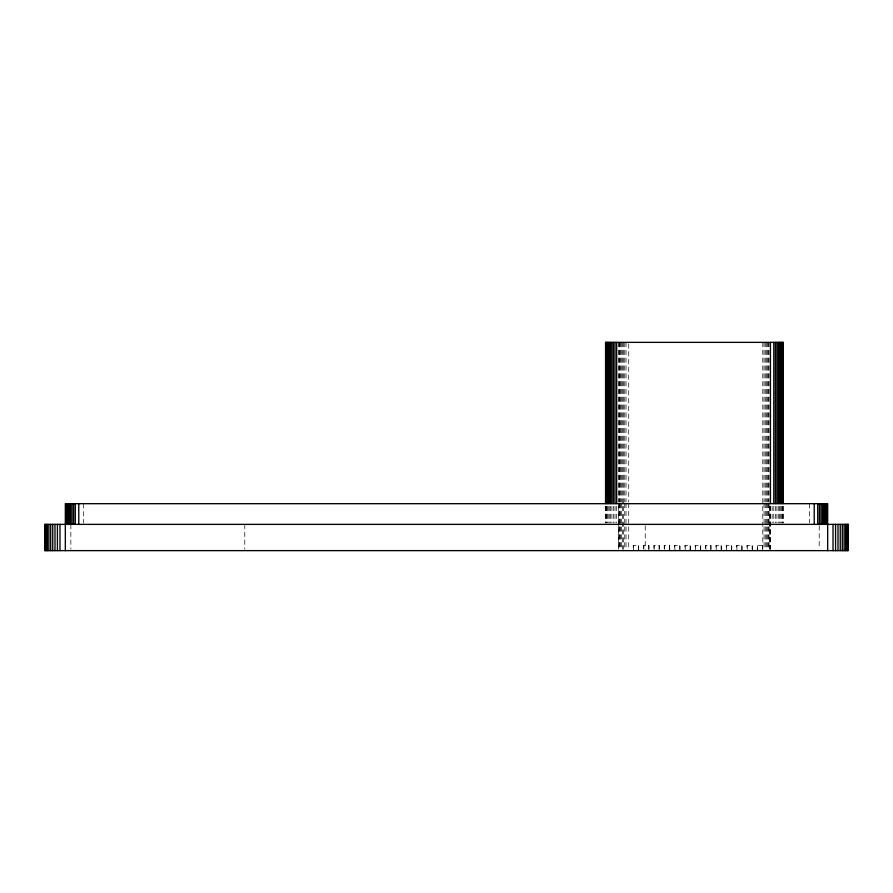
<?xml version="1.0" encoding="UTF-8"?>
<svg xmlns="http://www.w3.org/2000/svg" width="893" height="893" viewBox="0 0 893 893"><rect width="100%" height="100%" fill="white"/><g stroke="black" fill="none" stroke-linecap="round" stroke-linejoin="round"><path stroke-width="0.67" stroke-dasharray="4.46 3.35" d="M762.778 545.467L757.286 545.467L757.286 550.635M819.216 525.731L819.216 548.86M809.571 503.685L809.571 522.985M783.25 506.309L783.25 522.974M782.927 506.309L782.927 522.974M782.38 506.309L782.38 522.974M781.632 506.309L781.632 522.974M780.694 506.309L780.694 522.974M779.578 506.309L779.578 522.974M778.305 506.309L778.305 522.974M776.899 506.309L776.899 522.974M775.381 506.309L775.381 522.974M773.784 506.309L773.784 522.974M772.121 506.309L772.121 522.974M770.346 506.208L770.346 549.24M770.09 506.208L770.09 549.24M769.654 506.208L769.654 549.24M769.052 342.365L769.052 502.033M769.052 503.429L769.052 549.24M768.304 342.365L768.304 502.033M768.304 503.429L768.304 549.24M767.411 342.365L767.411 502.033M767.411 503.429L767.411 549.24M766.395 342.365L766.395 502.033M766.395 503.429L766.395 549.24M765.268 342.365L765.268 502.033M765.268 503.429L765.268 549.24M764.051 342.365L764.051 502.033M764.051 503.429L764.051 549.24M762.778 342.365L762.778 549.34M762.455 545.467L762.455 549.34M757.61 545.467L757.61 549.34M752.431 550.635L752.431 545.467L746.939 545.467L746.939 549.34M752.118 545.467L752.118 549.34M747.262 545.467L747.262 549.34M742.094 550.635L742.094 545.467L736.602 545.467L736.602 549.34M741.77 545.467L741.77 550.635M736.926 545.467L736.926 550.635M731.758 550.635L731.758 545.467L726.266 545.467L726.266 549.34M731.434 545.467L731.434 550.635M726.578 545.467L726.578 550.635M721.41 550.635L721.41 545.467L715.918 545.467L715.918 550.635M721.086 545.467L721.086 549.34M716.242 545.467L716.242 550.635M711.074 549.34L711.074 545.467L705.582 545.467L705.582 549.34M710.75 545.467L710.75 550.635M705.905 545.467L705.905 549.34M700.726 550.635L700.726 545.467L695.234 545.467L695.234 549.34M700.413 545.467L700.413 550.635M695.558 545.467L695.558 550.635M690.389 550.635L690.389 545.467L684.898 545.467L684.898 550.635M690.066 545.467L690.066 550.635M685.221 545.467L685.221 550.635M680.053 550.635L680.053 545.467L674.561 545.467L674.561 550.635M679.729 545.467L679.729 549.34M674.874 545.467L674.874 550.635M669.705 549.34L669.705 545.467L664.213 545.467L664.213 549.34M669.382 545.467L669.382 550.635M664.537 545.467L664.537 549.34M659.369 549.34L659.369 545.467L653.877 545.467L653.877 549.34M659.045 545.467L659.045 549.34M654.201 545.467L654.201 549.34M649.021 549.34L649.021 545.467L643.529 545.467L643.529 549.34M648.709 545.467L648.709 549.34M645.226 525.754L645.226 549.251M643.853 545.467L643.853 549.34M638.685 550.635L638.685 545.467L633.193 545.467L633.193 550.635M638.361 545.467L638.361 550.635M633.517 545.467L633.517 550.635M628.717 343.76L628.717 502.033M628.717 503.429L628.717 549.24M626.038 342.365L626.038 502.033M626.038 503.429L626.038 549.24M624.754 342.365L624.754 502.033M624.754 503.429L624.754 549.24M623.548 342.365L623.548 549.24M622.421 342.365L622.421 549.24M621.405 342.365L621.405 502.033M621.405 503.429L621.405 549.24M620.512 342.365L620.512 502.033M620.512 503.429L620.512 549.24M619.764 342.365L619.764 502.033M619.764 503.429L619.764 549.24M619.162 342.365L619.162 502.033M619.162 503.429L619.162 549.24M618.726 342.365L618.726 502.033M618.726 503.429L618.726 549.24M618.38 506.208L618.38 549.24M616.683 506.309L616.683 522.974M615.031 506.309L615.031 522.974M613.424 506.309L613.424 522.974M611.917 506.309L611.917 522.974M610.511 506.309L610.511 522.974M609.238 506.309L609.238 522.974M608.122 506.309L608.122 522.974M607.184 506.309L607.184 522.974M606.436 506.309L606.436 522.974M605.889 506.309L605.889 522.974M605.554 506.309L605.554 522.974M244.771 524.37L244.771 549.251M83.429 503.685L83.429 522.985M70.86 524.37L70.86 549.251"/><path stroke-width="1.34" d="M847.647 524.37L847.647 550.635M846.776 524.37L846.776 550.635M845.582 524.37L845.582 550.635M844.075 524.37L844.075 550.635M842.289 524.37L842.289 550.635M840.257 524.37L840.257 550.635M838.014 524.37L838.014 550.635M835.58 524.37L835.58 550.635M833.024 524.37L833.024 550.635M827.666 550.635L827.666 503.685L65.334 503.685L65.334 550.635M827.208 503.685L827.208 524.37M826.65 503.685L826.65 524.37M825.869 503.685L825.869 524.37M824.886 503.685L824.886 524.37M823.726 503.685L823.726 524.37M822.408 503.685L822.408 524.37M820.946 503.685L820.946 524.37M819.372 503.685L819.372 524.37M817.709 503.685L817.709 524.37M814.226 503.685L814.226 524.37M783.25 503.529L783.25 342.365L605.554 342.365L605.554 503.529M782.927 342.365L782.927 503.529M782.38 342.365L782.38 503.529M781.632 342.365L781.632 503.529M780.694 342.365L780.694 503.529M779.578 342.365L779.578 503.529M778.305 342.365L778.305 503.529M776.899 342.365L776.899 503.529M775.381 342.365L775.381 503.529M773.784 342.365L773.784 503.529M770.436 342.365L770.436 503.529M616.683 342.365L616.683 503.529M615.031 342.365L615.031 503.529M613.424 342.365L613.424 503.529M611.917 342.365L611.917 503.529M610.511 342.365L610.511 503.529M609.238 342.365L609.238 503.529M608.122 342.365L608.122 503.529M607.184 342.365L607.184 503.529M606.436 342.365L606.436 503.529M605.889 342.365L605.889 503.529M78.774 503.685L78.774 524.37M75.291 503.685L75.291 524.37M73.628 503.685L73.628 524.37M72.054 503.685L72.054 524.37M70.592 503.685L70.592 524.37M69.274 503.685L69.274 524.37M68.114 503.685L68.114 524.37M67.131 503.685L67.131 524.37M66.35 503.685L66.35 524.37M65.792 503.685L65.792 524.37M59.976 524.37L59.976 550.635M57.42 524.37L57.42 550.635M54.986 524.37L54.986 550.635M52.743 524.37L52.743 550.635M50.711 524.37L50.711 550.635M48.925 524.37L48.925 550.635M47.418 524.37L47.418 550.635M46.224 524.37L46.224 550.635M45.353 524.37L45.353 550.635M848.35 524.37L44.65 524.37L44.65 550.635L848.35 550.635L848.35 524.37"/></g></svg>
